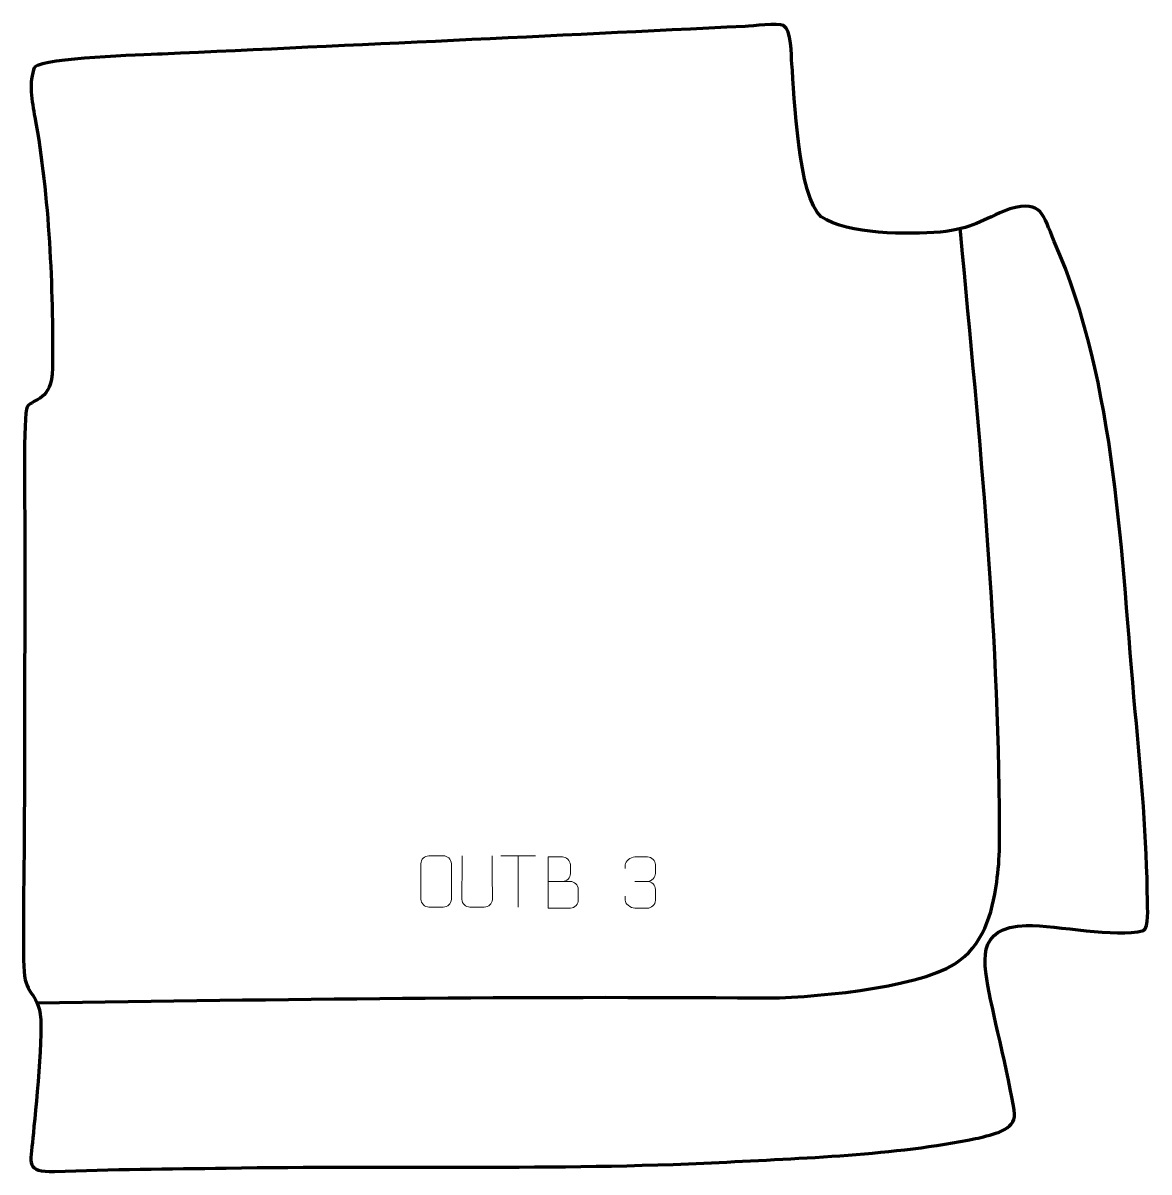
# Model space of a CAD drawing. Header units: millimetres. Extents: x -486 to 63, y 92 to 653.
import ezdxf

# ---------------------------------------------------------------- set-up
doc = ezdxf.new("R2010")
doc.units = ezdxf.units.MM
doc.header["$MEASUREMENT"] = 0
doc.layers.add('layer 2', color=7, linetype='Continuous')
doc.layers.add('layer 3', color=7, linetype='Continuous')

msp = doc.modelspace()

# ---------------------------------------------------------------- linework, layer by layer
at = {"layer": 'layer 2', "color": 140, "lineweight": 158}
msp.add_open_spline([(-479.2874, 174.5558), (-360.9058, 176.2127), (-239.4112, 177.8941), (-126.9905, 176.8497), (-126.9905, 176.8497), (-103.7817, 176.6341), (-50.7061, 181.3794), (-31.6987, 193.4089), (-31.6987, 193.4089), (-17.6114, 202.3245), (-13.3446, 217.71), (-11.0895, 233.3664), (-11.0895, 233.3664), (-10.2439, 239.2377), (-9.8337, 244.9523), (-9.7042, 250.8773), (-9.7042, 250.8773), (-9.3624, 351.2255), (-19.3028, 449.4702), (-28.5853, 549.1633), (-28.5853, 549.1633), (-28.5853, 549.1633), (-28.8627, 552.143), (-28.8627, 552.143)], degree=3, knots=[0, 0, 0, 0, 0.14285714, 0.14285714, 0.14285714, 0.14285714, 0.28571429, 0.28571429, 0.28571429, 0.28571429, 0.42857143, 0.42857143, 0.42857143, 0.42857143, 0.57142857, 0.57142857, 0.57142857, 0.57142857, 0.71428571, 0.71428571, 0.71428571, 0.71428571, 1, 1, 1, 1], dxfattribs=at)
at = {"layer": 'layer 2', "color": 250, "lineweight": 9}
for points, knots in [([(-288.0489, 246.1822), (-285.7232, 246.1822), (-283.3971, 246.1822), (-281.071, 246.1822), (-281.071, 246.1822), (-279.1244, 246.2178), (-277.133, 244.7262), (-277.1063, 242.2886), (-277.1063, 242.2886), (-277.1067, 236.5417), (-277.1067, 230.7944), (-277.1063, 225.0467), (-277.1063, 225.0467), (-277.2461, 222.7233), (-278.9233, 221.2437), (-281.071, 221.2329), (-281.071, 221.2329), (-283.4029, 221.2333), (-285.7348, 221.2333), (-288.0663, 221.2329), (-288.0663, 221.2329), (-289.9913, 221.1275), (-291.9634, 223.012), (-291.9522, 225.0293), (-291.9522, 225.0293), (-291.9519, 230.7994), (-291.9519, 236.5691), (-291.9522, 242.3384), (-291.9522, 242.3384), (-291.948, 244.4765), (-290.2013, 246.1957), (-288.0489, 246.1822)], [0, 0, 0, 0, 0.11111111, 0.11111111, 0.11111111, 0.11111111, 0.22222222, 0.22222222, 0.22222222, 0.22222222, 0.33333333, 0.33333333, 0.33333333, 0.33333333, 0.44444444, 0.44444444, 0.44444444, 0.44444444, 0.55555556, 0.55555556, 0.55555556, 0.55555556, 0.66666667, 0.66666667, 0.66666667, 0.66666667, 0.77777778, 0.77777778, 0.77777778, 0.77777778, 1, 1, 1, 1]), ([(-257.2021, 246.1867), (-257.2025, 240.6472), (-257.1067, 230.4454), (-257.1063, 224.905), (-257.1063, 224.905), (-257.2461, 222.6655), (-258.9233, 221.2393), (-261.071, 221.2288), (-261.071, 221.2288), (-263.4029, 221.2292), (-265.7348, 221.2292), (-268.0663, 221.2288), (-268.0663, 221.2288), (-269.9913, 221.1273), (-271.9634, 222.9438), (-271.9522, 224.8883), (-271.9522, 224.8883), (-271.9519, 230.4502), (-271.8565, 240.6256), (-271.8569, 246.1867)], [0, 0, 0, 0, 0.16666667, 0.16666667, 0.16666667, 0.16666667, 0.33333333, 0.33333333, 0.33333333, 0.33333333, 0.5, 0.5, 0.5, 0.5, 0.66666667, 0.66666667, 0.66666667, 0.66666667, 1, 1, 1, 1]), ([(-229.9618, 233.7054), (-226.3232, 233.7058), (-222.7361, 233.7058), (-219.0967, 233.7054), (-219.0967, 233.7054), (-217.1213, 233.6881), (-215.1977, 231.952), (-215.1977, 229.9024), (-215.1977, 229.9024), (-215.1981, 228.7738), (-215.1981, 225.7244), (-215.1977, 224.5955), (-215.1977, 224.5955), (-215.1801, 222.7376), (-216.7222, 220.7237), (-219.0437, 220.7406), (-219.0437, 220.7406), (-222.6835, 220.741), (-226.3229, 220.741), (-229.9618, 220.7406), (-229.9618, 220.7406), (-229.9618, 229.0589), (-229.9618, 237.3767), (-229.9618, 245.6942), (-229.9618, 245.6942), (-227.5881, 245.6942), (-225.214, 245.6942), (-222.8398, 245.6942), (-222.8398, 245.6942), (-221.159, 245.7118), (-219.0622, 243.8013), (-219.0445, 241.8389), (-219.0445, 241.8389), (-219.0449, 239.7728), (-219.0449, 239.6268), (-219.0445, 237.5603), (-219.0445, 237.5603), (-219.0272, 235.4942), (-220.8817, 233.6881), (-222.8917, 233.7054)], [0, 0, 0, 0, 0.09090909, 0.09090909, 0.09090909, 0.09090909, 0.18181818, 0.18181818, 0.18181818, 0.18181818, 0.27272727, 0.27272727, 0.27272727, 0.27272727, 0.36363636, 0.36363636, 0.36363636, 0.36363636, 0.45454545, 0.45454545, 0.45454545, 0.45454545, 0.54545455, 0.54545455, 0.54545455, 0.54545455, 0.63636364, 0.63636364, 0.63636364, 0.63636364, 0.72727273, 0.72727273, 0.72727273, 0.72727273, 0.81818182, 0.81818182, 0.81818182, 0.81818182, 1, 1, 1, 1]), ([(-192.3372, 239.9509), (-192.3372, 239.9509), (-192.3372, 241.8081), (-192.3372, 241.8081), (-192.3372, 241.8081), (-192.3515, 243.55), (-189.687, 245.6681), (-187.6279, 245.6454), (-187.6279, 245.6454), (-185.5638, 245.6454), (-183.4998, 245.6454), (-181.4361, 245.6454), (-181.4361, 245.6454), (-179.2416, 245.6542), (-177.6433, 243.8074), (-177.5989, 241.8953), (-177.5989, 241.8953), (-177.5993, 240.4602), (-177.5993, 239.0251), (-177.5989, 237.5896), (-177.5989, 237.5896), (-177.6475, 235.9361), (-179.2501, 233.7061), (-181.4484, 233.7161), (-181.4484, 233.7161), (-179.2447, 233.7049), (-177.6367, 231.9017), (-177.5827, 229.8422), (-177.5827, 229.8422), (-177.5831, 228.0575), (-177.5831, 226.2728), (-177.5827, 224.4877), (-177.5827, 224.4877), (-177.5726, 222.4263), (-179.6275, 220.6632), (-181.4484, 220.6713), (-181.4484, 220.6713), (-183.5137, 220.6716), (-185.5789, 220.6716), (-187.6445, 220.6713), (-187.6445, 220.6713), (-189.8131, 220.6828), (-192.3441, 223.083), (-192.3627, 224.5448), (-192.3627, 224.5448), (-192.3627, 224.5448), (-192.3627, 226.4534), (-192.3627, 226.4534)], [0, 0, 0, 0, 0.07692308, 0.07692308, 0.07692308, 0.07692308, 0.15384615, 0.15384615, 0.15384615, 0.15384615, 0.23076923, 0.23076923, 0.23076923, 0.23076923, 0.30769231, 0.30769231, 0.30769231, 0.30769231, 0.38461538, 0.38461538, 0.38461538, 0.38461538, 0.46153846, 0.46153846, 0.46153846, 0.46153846, 0.53846154, 0.53846154, 0.53846154, 0.53846154, 0.61538462, 0.61538462, 0.61538462, 0.61538462, 0.69230769, 0.69230769, 0.69230769, 0.69230769, 0.76923077, 0.76923077, 0.76923077, 0.76923077, 0.84615385, 0.84615385, 0.84615385, 0.84615385, 1, 1, 1, 1])]:
    msp.add_open_spline(points, degree=3, knots=knots, dxfattribs=at)
for points in [[(-253.0229, 246.159), (-253.0229, 246.159), (-236.0357, 246.159), (-236.0357, 246.159)], [(-244.5291, 221.229), (-244.5291, 221.229), (-244.5291, 246.1825), (-244.5291, 246.1825)], [(-187.6275, 233.7057), (-187.6275, 233.7057), (-181.4311, 233.7057), (-181.4311, 233.7057)]]:
    msp.add_open_spline(points, degree=3, dxfattribs=at)
at = {"layer": 'layer 3', "color": 242, "lineweight": 158}
msp.add_open_spline([(-480.4076, 631.0052), (-475.0161, 635.486), (-428.2168, 636.9177), (-418.1794, 637.3566), (-418.1794, 637.3566), (-323.3963, 641.6707), (-228.5844, 646.1323), (-133.8212, 650.8544), (-133.8212, 650.8544), (-130.2876, 651.0305), (-117.7466, 652.5009), (-115.1549, 651.2186), (-115.1549, 651.2186), (-111.05, 649.1876), (-111.3705, 636.7129), (-111.0209, 632.5606), (-111.0209, 632.5606), (-109.7691, 616.9409), (-107.9881, 567.5363), (-96.7433, 557.9702), (-96.7433, 557.9702), (-83.4875, 549.1122), (-54.4998, 549.345), (-38.7367, 550.4458), (-38.7367, 550.4458), (-22.5378, 552.3332), (-18.6695, 556.1287), (-4.6969, 561.8961), (-4.6969, 561.8961), (11.3952, 565.982), (11.2653, 559.0069), (16.9866, 545.9711), (16.9866, 545.9711), (47.7021, 475.9871), (49.4346, 392.5301), (56.5136, 316.3898), (56.5136, 316.3898), (59.3147, 286.2616), (62.2247, 254.1702), (62.4441, 224.071), (62.4441, 224.071), (62.4626, 221.5286), (63.2078, 211.0409), (60.4767, 209.7491), (60.4767, 209.7491), (46.5113, 206.0815), (18.9509, 212.353), (3.3878, 212.2296), (3.3878, 212.2296), (-21.85, 211.4118), (-17.6661, 194.4181), (-14.0832, 176.1621), (-14.0832, 176.1621), (-12.3506, 167.7182), (-1.7982, 123.2068), (-2.366, 118.9259), (-2.366, 118.9259), (-3.329, 111.6661), (-15.3295, 109.7777), (-21.4054, 108.2464), (-21.4054, 108.2464), (-60.8664, 100.1734), (-106.0955, 98.764), (-146.5272, 96.6128), (-146.5272, 96.6128), (-226.2646, 92.7542), (-306.9338, 95.2217), (-386.9006, 93.8971), (-386.9006, 93.8971), (-414.7248, 93.4363), (-443.0093, 93.3491), (-470.7667, 92.2263), (-470.7667, 92.2263), (-484.9193, 91.953), (-482.4551, 95.8902), (-481.2708, 108.5638), (-481.2708, 108.5638), (-480.163, 120.3875), (-475.5049, 162.218), (-478.0611, 171.0695), (-478.0611, 171.0695), (-481.3314, 182.3938), (-485.5732, 177.6549), (-485.7841, 195.5456), (-485.7841, 195.5456), (-486.0474, 217.8918), (-485.5313, 240.9078), (-485.4439, 263.3377), (-485.4439, 263.3377), (-485.2639, 310.439), (-485.2448, 357.5522), (-485.1567, 404.6549), (-485.1567, 404.6549), (-485.141, 413.0306), (-486.0734, 462.2285), (-483.9988, 465.1809), (-483.9988, 465.1809), (-480.7082, 469.8641), (-472.064, 467.6605), (-471.7076, 484.0804), (-471.7076, 484.0804), (-471.317, 523.5966), (-473.1654, 567.8431), (-480.2834, 606.4882), (-480.2834, 606.4882), (-481.681, 614.076), (-483.4976, 623.6874), (-480.4076, 631.0052)], degree=3, knots=[0, 0, 0, 0, 0.03571429, 0.03571429, 0.03571429, 0.03571429, 0.07142857, 0.07142857, 0.07142857, 0.07142857, 0.10714286, 0.10714286, 0.10714286, 0.10714286, 0.14285714, 0.14285714, 0.14285714, 0.14285714, 0.17857143, 0.17857143, 0.17857143, 0.17857143, 0.21428571, 0.21428571, 0.21428571, 0.21428571, 0.25, 0.25, 0.25, 0.25, 0.28571429, 0.28571429, 0.28571429, 0.28571429, 0.32142857, 0.32142857, 0.32142857, 0.32142857, 0.35714286, 0.35714286, 0.35714286, 0.35714286, 0.39285714, 0.39285714, 0.39285714, 0.39285714, 0.42857143, 0.42857143, 0.42857143, 0.42857143, 0.46428571, 0.46428571, 0.46428571, 0.46428571, 0.5, 0.5, 0.5, 0.5, 0.53571429, 0.53571429, 0.53571429, 0.53571429, 0.57142857, 0.57142857, 0.57142857, 0.57142857, 0.60714286, 0.60714286, 0.60714286, 0.60714286, 0.64285714, 0.64285714, 0.64285714, 0.64285714, 0.67857143, 0.67857143, 0.67857143, 0.67857143, 0.71428571, 0.71428571, 0.71428571, 0.71428571, 0.75, 0.75, 0.75, 0.75, 0.78571429, 0.78571429, 0.78571429, 0.78571429, 0.82142857, 0.82142857, 0.82142857, 0.82142857, 0.85714286, 0.85714286, 0.85714286, 0.85714286, 0.89285714, 0.89285714, 0.89285714, 0.89285714, 0.92857143, 0.92857143, 0.92857143, 0.92857143, 1, 1, 1, 1], dxfattribs=at)

doc.saveas('drawing.dxf')
